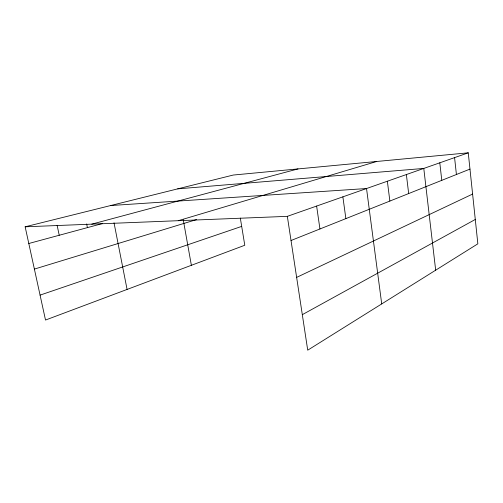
<?xml version="1.0" encoding="UTF-8"?>
<svg xmlns="http://www.w3.org/2000/svg" width="503" height="503" viewBox="0 0 503 503"><rect width="100%" height="100%" fill="white"/><g stroke="black" fill="none" stroke-linecap="round" stroke-linejoin="round"><path stroke-width="0.75" d="M302.316 314.664L475.285 219.465M296.638 277.386L472.606 194.064M291.023 240.509L469.972 169.096M287.339 216.347L468.255 152.818L477.85 243.817L307.723 350.182L287.339 216.347L25.15 226.809L45.515 320.046L244.785 245.257L240.327 218.095M40.07 295.116L241.685 226.394M34.386 269.092L196.51 219.585M178.251 220.704L376.716 161.476M28.797 243.502L102.361 223.571M91.747 224.156L297.99 168.92M25.15 226.809L233.26 175.044L468.255 152.818M177.729 188.858L423.784 168.436L435.673 270.186M110.641 205.545L366.53 188.537L381.72 303.919M57.128 225.3L59.222 235.259M86.654 223.929L87.403 227.62M114.024 222.829L127.077 289.432M183.237 219.698L191.373 265.301M316.626 206.067L319.939 228.972M342.876 196.849L345.875 218.623M387.36 181.225L389.863 201.062M406.367 174.554L408.675 193.561M439.798 162.809L441.779 180.344M454.58 157.621L456.416 174.503"/></g></svg>
